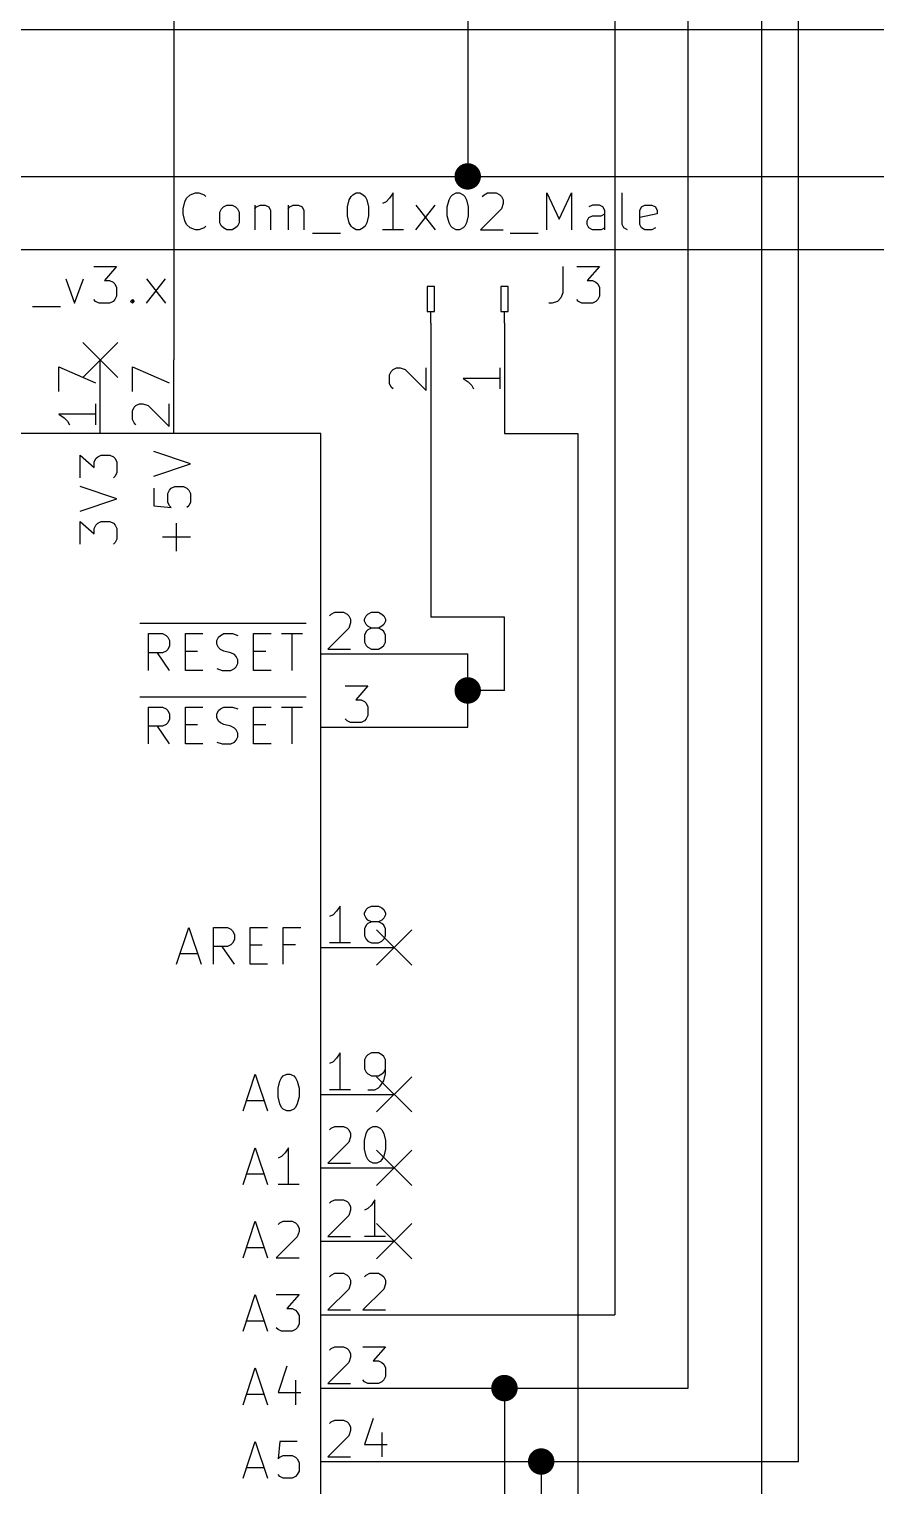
# Model space of a CAD drawing. Extents: x 0.4 to 11.3, y -7.9 to -0.4.
# Drawn here: x 2.903 to 4.055, y -4.033 to -2.049 of the extents above; entities that cross this region are included whole.
import ezdxf

# ---------------------------------------------------------------- set-up
doc = ezdxf.new("R2010")
doc.units = 0
doc.header["$MEASUREMENT"] = 0
for name, color, linetype in [('BLUE2', 5, 'CONTINUOUS'), ('CYAN2', 4, 'CONTINUOUS'), ('GREEN3', 91, 'CONTINUOUS'), ('LYELLOW', 51, 'CONTINUOUS'), ('RED2', 1, 'CONTINUOUS'), ('RED3', 11, 'CONTINUOUS')]:
    doc.layers.add(name, color=color, linetype=linetype)

msp = doc.modelspace()

# ---------------------------------------------------------------- linework, layer by layer
at = {"layer": 'BLUE2', "linetype": 'CONTINUOUS'}
for p, q in [((2.976, -2.476), (3.024, -2.524)), ((3.024, -2.476), (2.976, -2.524)), ((3.376, -3.276), (3.424, -3.324)), ((3.424, -3.276), (3.376, -3.324)), ((3.376, -3.476), (3.424, -3.524)), ((3.424, -3.476), (3.376, -3.524)), ((3.376, -3.576), (3.424, -3.624)), ((3.424, -3.576), (3.376, -3.624)), ((3.376, -3.676), (3.424, -3.724)), ((3.424, -3.676), (3.376, -3.724))]:
    msp.add_line(p, q, dxfattribs=at)
at = {"layer": 'CYAN2', "linetype": 'CONTINUOUS'}
for p, q in [((3.11503, -2.28452), (3.11741, -2.27976)), ((3.11741, -2.27976), (3.12217, -2.275)), ((3.12217, -2.275), (3.12931, -2.27261)), ((3.12931, -2.27261), (3.13407, -2.27261)), ((3.13407, -2.27261), (3.14122, -2.275)), ((3.14122, -2.275), (3.1436, -2.27737)), ((3.33884, -2.28214), (3.34122, -2.27737)), ((3.34122, -2.27737), (3.3436, -2.275)), ((3.3436, -2.275), (3.34836, -2.27261)), ((3.34836, -2.27261), (3.35312, -2.27261)), ((3.35312, -2.27261), (3.35789, -2.275)), ((3.35789, -2.275), (3.36027, -2.27737)), ((3.36027, -2.27737), (3.36265, -2.28214)), ((3.3936, -2.27976), (3.38884, -2.28452)), ((3.39836, -2.27261), (3.3936, -2.27976)), ((3.39836, -2.32261), (3.39836, -2.27261)), ((3.47455, -2.28214), (3.47693, -2.27737)), ((3.47693, -2.27737), (3.47931, -2.275)), ((3.47931, -2.275), (3.48407, -2.27261)), ((3.48407, -2.27261), (3.48884, -2.27261)), ((3.48884, -2.27261), (3.4936, -2.275)), ((3.4936, -2.275), (3.49598, -2.27737)), ((3.49598, -2.27737), (3.49836, -2.28214)), ((3.51979, -2.27737), (3.52217, -2.275)), ((3.52217, -2.275), (3.52693, -2.27261)), ((3.52693, -2.27261), (3.53884, -2.27261)), ((3.53884, -2.27261), (3.5436, -2.275)), ((3.5436, -2.275), (3.54598, -2.27737)), ((3.54598, -2.27737), (3.54836, -2.28214)), ((3.60789, -2.32261), (3.60789, -2.27261)), ((3.60789, -2.27261), (3.62455, -2.30833)), ((3.62455, -2.30833), (3.64122, -2.27261)), ((3.64122, -2.27261), (3.64122, -2.32261)), ((3.71027, -2.31547), (3.71027, -2.27261)), ((3.11265, -2.29404), (3.11503, -2.28452)), ((3.11265, -2.30119), (3.11265, -2.29404)), ((3.16265, -2.2988), (3.16503, -2.29404)), ((3.16265, -2.31309), (3.16265, -2.2988)), ((3.16503, -2.29404), (3.16741, -2.29166)), ((3.16741, -2.29166), (3.17217, -2.28928)), ((3.17217, -2.28928), (3.17931, -2.28928)), ((3.17931, -2.28928), (3.18407, -2.29166)), ((3.18407, -2.29166), (3.18646, -2.29404)), ((3.18646, -2.29404), (3.18884, -2.2988)), ((3.18884, -2.2988), (3.18884, -2.31309)), ((3.21027, -2.28928), (3.21027, -2.32261)), ((3.21027, -2.29404), (3.21265, -2.29166)), ((3.21265, -2.29166), (3.21741, -2.28928)), ((3.21741, -2.28928), (3.22455, -2.28928)), ((3.22455, -2.28928), (3.22931, -2.29166)), ((3.22931, -2.29166), (3.23169, -2.29642)), ((3.23169, -2.29642), (3.23169, -2.32261)), ((3.2555, -2.28928), (3.2555, -2.32261)), ((3.2555, -2.29404), (3.25789, -2.29166)), ((3.25789, -2.29166), (3.26265, -2.28928)), ((3.26265, -2.28928), (3.26979, -2.28928)), ((3.26979, -2.28928), (3.27455, -2.29166)), ((3.27455, -2.29166), (3.27693, -2.29642)), ((3.27693, -2.29642), (3.27693, -2.32261)), ((3.33646, -2.29166), (3.33884, -2.28214)), ((3.33646, -2.30357), (3.33646, -2.29166)), ((3.36265, -2.28214), (3.36503, -2.29166)), ((3.36503, -2.29166), (3.36503, -2.30357)), ((3.38884, -2.28452), (3.38407, -2.2869)), ((3.42931, -2.32261), (3.4555, -2.28928)), ((3.42931, -2.28928), (3.4555, -2.32261)), ((3.47217, -2.29166), (3.47455, -2.28214)), ((3.47217, -2.30357), (3.47217, -2.29166)), ((3.49836, -2.28214), (3.50074, -2.29166)), ((3.50074, -2.29166), (3.50074, -2.30357)), ((3.54598, -2.29404), (3.51741, -2.32261)), ((3.54836, -2.2869), (3.54598, -2.29404)), ((3.54836, -2.28214), (3.54836, -2.2869)), ((3.66979, -2.28928), (3.66503, -2.29166)), ((3.67931, -2.28928), (3.66979, -2.28928)), ((3.68407, -2.29166), (3.67931, -2.28928)), ((3.68646, -2.29642), (3.68407, -2.29166)), ((3.68646, -2.32261), (3.68646, -2.29642)), ((3.73407, -2.29642), (3.73646, -2.29166)), ((3.73407, -2.31547), (3.73407, -2.29642)), ((3.73646, -2.29166), (3.74122, -2.28928)), ((3.74122, -2.28928), (3.75074, -2.28928)), ((3.75074, -2.28928), (3.7555, -2.29166)), ((3.7555, -2.29166), (3.75789, -2.29642)), ((3.75789, -2.29642), (3.75789, -2.30119)), ((3.11503, -2.31071), (3.11265, -2.30119)), ((3.11741, -2.31547), (3.11503, -2.31071)), ((3.12217, -2.32023), (3.11741, -2.31547)), ((3.12931, -2.32261), (3.12217, -2.32023)), ((3.14122, -2.32023), (3.13407, -2.32261)), ((3.1436, -2.31785), (3.14122, -2.32023)), ((3.16503, -2.31785), (3.16265, -2.31309)), ((3.16741, -2.32023), (3.16503, -2.31785)), ((3.17217, -2.32261), (3.16741, -2.32023)), ((3.18407, -2.32023), (3.17931, -2.32261)), ((3.18646, -2.31785), (3.18407, -2.32023)), ((3.18884, -2.31309), (3.18646, -2.31785)), ((3.33884, -2.31309), (3.33646, -2.30357)), ((3.34122, -2.31785), (3.33884, -2.31309)), ((3.3436, -2.32023), (3.34122, -2.31785)), ((3.34836, -2.32261), (3.3436, -2.32023)), ((3.35789, -2.32023), (3.35312, -2.32261)), ((3.36027, -2.31785), (3.35789, -2.32023)), ((3.36265, -2.31309), (3.36027, -2.31785)), ((3.36503, -2.30357), (3.36265, -2.31309)), ((3.47455, -2.31309), (3.47217, -2.30357)), ((3.47693, -2.31785), (3.47455, -2.31309)), ((3.47931, -2.32023), (3.47693, -2.31785)), ((3.48407, -2.32261), (3.47931, -2.32023)), ((3.4936, -2.32023), (3.48884, -2.32261)), ((3.49598, -2.31785), (3.4936, -2.32023)), ((3.49836, -2.31309), (3.49598, -2.31785)), ((3.50074, -2.30357), (3.49836, -2.31309)), ((3.66265, -2.31071), (3.66503, -2.30594)), ((3.66265, -2.31547), (3.66265, -2.31071)), ((3.66503, -2.32023), (3.66265, -2.31547)), ((3.66503, -2.30594), (3.66979, -2.30357)), ((3.66979, -2.32261), (3.66503, -2.32023)), ((3.66979, -2.30357), (3.68169, -2.30357)), ((3.68169, -2.30357), (3.68646, -2.30119)), ((3.68646, -2.32023), (3.68169, -2.32261)), ((3.71265, -2.32023), (3.71027, -2.31547)), ((3.71741, -2.32261), (3.71265, -2.32023)), ((3.75789, -2.30119), (3.73407, -2.30594)), ((3.73646, -2.32023), (3.73407, -2.31547)), ((3.74122, -2.32261), (3.73646, -2.32023)), ((3.7555, -2.32023), (3.75074, -2.32261)), ((3.13407, -2.32261), (3.12931, -2.32261)), ((3.17931, -2.32261), (3.17217, -2.32261)), ((3.28884, -2.32737), (3.32693, -2.32737)), ((3.35312, -2.32261), (3.34836, -2.32261)), ((3.41265, -2.32261), (3.38407, -2.32261)), ((3.48884, -2.32261), (3.48407, -2.32261)), ((3.51741, -2.32261), (3.54836, -2.32261)), ((3.55789, -2.32737), (3.59598, -2.32737)), ((3.68169, -2.32261), (3.66979, -2.32261)), ((3.75074, -2.32261), (3.74122, -2.32261)), ((2.99122, -2.37261), (3.02217, -2.37261)), ((3.02217, -2.37261), (3.0055, -2.39166)), ((3.62931, -2.37261), (3.62931, -2.40833)), ((3.64836, -2.37261), (3.67931, -2.37261)), ((3.67931, -2.37261), (3.66265, -2.39166)), ((2.95313, -2.38928), (2.96503, -2.42261)), ((2.96503, -2.42261), (2.97693, -2.38928)), ((3.0055, -2.39166), (3.01265, -2.39166)), ((3.01265, -2.39166), (3.01741, -2.39404)), ((3.01741, -2.39404), (3.01979, -2.39642)), ((3.01979, -2.39642), (3.02217, -2.40119)), ((3.06265, -2.42261), (3.08884, -2.38928)), ((3.06265, -2.38928), (3.08884, -2.42261)), ((3.66265, -2.39166), (3.66979, -2.39166)), ((3.66979, -2.39166), (3.67455, -2.39404)), ((3.67455, -2.39404), (3.67693, -2.39642)), ((3.67693, -2.39642), (3.67931, -2.40119)), ((2.9936, -2.42023), (2.99122, -2.41785)), ((3.01979, -2.41785), (3.01741, -2.42023)), ((3.02217, -2.41309), (3.01979, -2.41785)), ((3.02217, -2.40119), (3.02217, -2.41309)), ((3.04122, -2.42023), (3.0436, -2.41785)), ((3.0436, -2.41785), (3.04598, -2.42023)), ((3.0436, -2.41785), (3.0436, -2.42261)), ((3.62693, -2.41547), (3.62217, -2.42023)), ((3.62931, -2.40833), (3.62693, -2.41547)), ((3.65074, -2.42023), (3.64836, -2.41785)), ((3.67693, -2.41785), (3.67455, -2.42023)), ((3.67931, -2.41309), (3.67693, -2.41785)), ((3.67931, -2.40119), (3.67931, -2.41309)), ((2.90789, -2.42737), (2.94598, -2.42737)), ((2.99836, -2.42261), (2.9936, -2.42023)), ((3.01265, -2.42261), (2.99836, -2.42261)), ((3.01741, -2.42023), (3.01265, -2.42261)), ((3.0436, -2.42261), (3.04122, -2.42023)), ((3.04598, -2.42023), (3.0436, -2.42261)), ((3.61503, -2.42261), (3.61026, -2.42261)), ((3.62217, -2.42023), (3.61503, -2.42261)), ((3.6555, -2.42261), (3.65074, -2.42023)), ((3.66979, -2.42261), (3.6555, -2.42261)), ((3.67455, -2.42023), (3.66979, -2.42261)), ((2.97262, -2.66047), (2.97262, -2.62952)), ((2.97262, -2.62952), (2.99167, -2.64619)), ((2.99167, -2.63905), (2.99405, -2.63428)), ((2.99405, -2.63428), (2.99643, -2.6319)), ((2.99643, -2.6319), (3.00119, -2.62952)), ((3.00119, -2.62952), (3.01309, -2.62952)), ((3.01309, -2.62952), (3.01785, -2.6319)), ((3.01785, -2.6319), (3.02024, -2.63428)), ((3.02024, -2.63428), (3.02262, -2.63905)), ((3.12262, -2.64143), (3.07262, -2.62476)), ((2.99167, -2.64619), (2.99167, -2.63905)), ((3.02262, -2.65333), (3.02024, -2.65809)), ((3.02262, -2.63905), (3.02262, -2.65333)), ((3.07262, -2.65809), (3.12262, -2.64143)), ((3.02262, -2.68905), (2.97262, -2.67238)), ((3.02024, -2.65809), (3.01785, -2.66047)), ((3.07262, -2.67476), (3.07262, -2.69857)), ((3.09167, -2.6819), (3.09405, -2.67714)), ((3.09405, -2.67714), (3.09643, -2.67476)), ((3.09643, -2.67476), (3.10119, -2.67238)), ((3.10119, -2.67238), (3.11309, -2.67238)), ((3.11309, -2.67238), (3.11785, -2.67476)), ((3.11785, -2.67476), (3.12024, -2.67714)), ((3.12024, -2.67714), (3.12262, -2.6819)), ((2.97262, -2.70571), (3.02262, -2.68905)), ((3.09167, -2.69381), (3.09167, -2.6819)), ((3.09405, -2.69857), (3.09167, -2.69381)), ((3.12262, -2.69381), (3.12024, -2.69857)), ((3.12262, -2.6819), (3.12262, -2.69381)), ((3.07262, -2.69857), (3.09643, -2.70095)), ((3.09643, -2.70095), (3.09405, -2.69857)), ((3.12024, -2.69857), (3.11785, -2.70095)), ((2.97262, -2.75095), (2.97262, -2.72)), ((2.97262, -2.72), (2.99167, -2.73667)), ((2.99167, -2.72952), (2.99405, -2.72476)), ((2.99167, -2.73667), (2.99167, -2.72952)), ((2.99405, -2.72476), (2.99643, -2.72238)), ((2.99643, -2.72238), (3.00119, -2.72)), ((3.00119, -2.72), (3.01309, -2.72)), ((3.01309, -2.72), (3.01785, -2.72238)), ((3.01785, -2.72238), (3.02024, -2.72476)), ((3.02024, -2.72476), (3.02262, -2.72952)), ((3.02262, -2.72952), (3.02262, -2.74381)), ((3.10357, -2.76047), (3.10357, -2.72238)), ((3.02024, -2.74857), (3.01785, -2.75095)), ((3.02262, -2.74381), (3.02024, -2.74857)), ((3.12262, -2.74143), (3.08452, -2.74143)), ((3.05381, -2.8585), (3.10381, -2.8585)), ((3.06571, -2.92262), (3.06571, -2.87262)), ((3.06571, -2.87262), (3.08476, -2.87262)), ((3.08476, -2.87262), (3.08952, -2.875)), ((3.08952, -2.875), (3.0919, -2.87738)), ((3.10381, -2.8585), (3.14905, -2.8585)), ((3.11571, -2.92262), (3.11571, -2.87262)), ((3.11571, -2.87262), (3.13952, -2.87262)), ((3.14905, -2.8585), (3.19667, -2.8585)), ((3.16095, -2.87738), (3.16333, -2.875)), ((3.16333, -2.875), (3.16809, -2.87262)), ((3.16809, -2.87262), (3.18, -2.87262)), ((3.18, -2.87262), (3.18714, -2.875)), ((3.19667, -2.8585), (3.2419, -2.8585)), ((3.20857, -2.92262), (3.20857, -2.87262)), ((3.20857, -2.87262), (3.23238, -2.87262)), ((3.2419, -2.8585), (3.28, -2.8585)), ((3.24667, -2.87262), (3.27524, -2.87262)), ((3.26095, -2.92262), (3.26095, -2.87262)), ((3.0919, -2.89405), (3.08952, -2.89643)), ((3.0919, -2.87738), (3.09428, -2.88214)), ((3.09428, -2.88928), (3.0919, -2.89405)), ((3.09428, -2.88214), (3.09428, -2.88928)), ((3.15857, -2.88214), (3.16095, -2.87738)), ((3.15857, -2.8869), (3.15857, -2.88214)), ((3.16095, -2.89167), (3.15857, -2.8869)), ((3.16333, -2.89405), (3.16095, -2.89167)), ((3.16809, -2.89643), (3.16333, -2.89405)), ((3.08476, -2.89881), (3.06571, -2.89881)), ((3.09428, -2.92262), (3.07762, -2.89881)), ((3.08952, -2.89643), (3.08476, -2.89881)), ((3.11571, -2.89643), (3.13238, -2.89643)), ((3.17762, -2.89881), (3.16809, -2.89643)), ((3.18238, -2.90119), (3.17762, -2.89881)), ((3.18476, -2.90357), (3.18238, -2.90119)), ((3.18714, -2.90833), (3.18476, -2.90357)), ((3.18476, -2.91785), (3.18714, -2.91309)), ((3.18714, -2.91309), (3.18714, -2.90833)), ((3.20857, -2.89643), (3.22524, -2.89643)), ((3.13952, -2.92262), (3.11571, -2.92262)), ((3.15857, -2.92024), (3.16571, -2.92262)), ((3.16571, -2.92262), (3.17762, -2.92262)), ((3.17762, -2.92262), (3.18238, -2.92024)), ((3.18238, -2.92024), (3.18476, -2.91785)), ((3.23238, -2.92262), (3.20857, -2.92262)), ((3.05381, -2.9585), (3.10381, -2.9585)), ((3.06571, -3.02262), (3.06571, -2.97262)), ((3.06571, -2.97262), (3.08476, -2.97262)), ((3.08476, -2.97262), (3.08952, -2.975)), ((3.08952, -2.975), (3.0919, -2.97738)), ((3.10381, -2.9585), (3.14905, -2.9585)), ((3.11571, -3.02262), (3.11571, -2.97262)), ((3.11571, -2.97262), (3.13952, -2.97262)), ((3.14905, -2.9585), (3.19667, -2.9585)), ((3.16095, -2.97738), (3.16333, -2.975)), ((3.16333, -2.975), (3.16809, -2.97262)), ((3.16809, -2.97262), (3.18, -2.97262)), ((3.18, -2.97262), (3.18714, -2.975)), ((3.19667, -2.9585), (3.2419, -2.9585)), ((3.20857, -3.02262), (3.20857, -2.97262)), ((3.20857, -2.97262), (3.23238, -2.97262)), ((3.2419, -2.9585), (3.28, -2.9585)), ((3.24667, -2.97262), (3.27524, -2.97262)), ((3.26095, -3.02262), (3.26095, -2.97262)), ((3.0919, -2.99405), (3.08952, -2.99643)), ((3.0919, -2.97738), (3.09428, -2.98214)), ((3.09428, -2.98928), (3.0919, -2.99405)), ((3.09428, -2.98214), (3.09428, -2.98928)), ((3.15857, -2.98214), (3.16095, -2.97738)), ((3.15857, -2.9869), (3.15857, -2.98214)), ((3.16095, -2.99167), (3.15857, -2.9869)), ((3.16333, -2.99405), (3.16095, -2.99167)), ((3.16809, -2.99643), (3.16333, -2.99405)), ((3.08476, -2.99881), (3.06571, -2.99881)), ((3.09428, -3.02262), (3.07762, -2.99881)), ((3.08952, -2.99643), (3.08476, -2.99881)), ((3.11571, -2.99643), (3.13238, -2.99643)), ((3.17762, -2.99881), (3.16809, -2.99643)), ((3.18238, -3.00119), (3.17762, -2.99881)), ((3.18476, -3.00357), (3.18238, -3.00119)), ((3.18714, -3.00833), (3.18476, -3.00357)), ((3.18476, -3.01785), (3.18714, -3.01309)), ((3.18714, -3.01309), (3.18714, -3.00833)), ((3.20857, -2.99643), (3.22524, -2.99643)), ((3.13952, -3.02262), (3.11571, -3.02262)), ((3.15857, -3.02024), (3.16571, -3.02262)), ((3.16571, -3.02262), (3.17762, -3.02262)), ((3.17762, -3.02262), (3.18238, -3.02024)), ((3.18238, -3.02024), (3.18476, -3.01785)), ((3.23238, -3.02262), (3.20857, -3.02262)), ((3.10381, -3.32262), (3.12047, -3.27262)), ((3.12047, -3.27262), (3.13714, -3.32262)), ((3.15381, -3.32262), (3.15381, -3.27262)), ((3.15381, -3.27262), (3.17285, -3.27262)), ((3.17285, -3.27262), (3.17762, -3.275)), ((3.20381, -3.32262), (3.20381, -3.27262)), ((3.20381, -3.27262), (3.22762, -3.27262)), ((3.24905, -3.32262), (3.24905, -3.27262)), ((3.24905, -3.27262), (3.27285, -3.27262)), ((3.17762, -3.275), (3.18, -3.27738)), ((3.18, -3.27738), (3.18238, -3.28214)), ((3.18238, -3.28928), (3.18, -3.29405)), ((3.18238, -3.28214), (3.18238, -3.28928)), ((3.10857, -3.30833), (3.13238, -3.30833)), ((3.17285, -3.29881), (3.15381, -3.29881)), ((3.18238, -3.32262), (3.16571, -3.29881)), ((3.17762, -3.29643), (3.17285, -3.29881)), ((3.18, -3.29405), (3.17762, -3.29643)), ((3.20381, -3.29643), (3.22047, -3.29643)), ((3.26571, -3.29643), (3.24905, -3.29643)), ((3.22762, -3.32262), (3.20381, -3.32262)), ((3.19428, -3.52262), (3.21095, -3.47262)), ((3.21095, -3.47262), (3.22762, -3.52262)), ((3.2419, -3.49167), (3.24428, -3.48214)), ((3.24428, -3.48214), (3.24667, -3.47738)), ((3.24667, -3.47738), (3.24905, -3.475)), ((3.24905, -3.475), (3.25381, -3.47262)), ((3.25381, -3.47262), (3.25857, -3.47262)), ((3.25857, -3.47262), (3.26333, -3.475)), ((3.26333, -3.475), (3.26571, -3.47738)), ((3.26571, -3.47738), (3.26809, -3.48214)), ((3.26809, -3.48214), (3.27047, -3.49167)), ((3.19905, -3.50833), (3.22285, -3.50833)), ((3.2419, -3.50357), (3.2419, -3.49167)), ((3.24428, -3.51309), (3.2419, -3.50357)), ((3.27047, -3.50357), (3.26809, -3.51309)), ((3.27047, -3.49167), (3.27047, -3.50357)), ((3.24667, -3.51785), (3.24428, -3.51309)), ((3.24905, -3.52024), (3.24667, -3.51785)), ((3.25381, -3.52262), (3.24905, -3.52024)), ((3.25857, -3.52262), (3.25381, -3.52262)), ((3.26333, -3.52024), (3.25857, -3.52262)), ((3.26571, -3.51785), (3.26333, -3.52024)), ((3.26809, -3.51309), (3.26571, -3.51785)), ((3.19428, -3.62262), (3.21095, -3.57262)), ((3.21095, -3.57262), (3.22762, -3.62262)), ((3.24667, -3.58452), (3.2419, -3.5869)), ((3.25143, -3.57976), (3.24667, -3.58452)), ((3.25619, -3.57262), (3.25143, -3.57976)), ((3.25619, -3.62262), (3.25619, -3.57262)), ((3.19905, -3.60833), (3.22285, -3.60833)), ((3.27047, -3.62262), (3.2419, -3.62262)), ((3.19428, -3.72262), (3.21095, -3.67262)), ((3.21095, -3.67262), (3.22762, -3.72262)), ((3.2419, -3.67738), (3.24428, -3.675)), ((3.24428, -3.675), (3.24905, -3.67262)), ((3.24905, -3.67262), (3.26095, -3.67262)), ((3.26095, -3.67262), (3.26571, -3.675)), ((3.26571, -3.675), (3.26809, -3.67738)), ((3.26809, -3.67738), (3.27047, -3.68214)), ((3.27047, -3.6869), (3.26809, -3.69405)), ((3.27047, -3.68214), (3.27047, -3.6869)), ((3.19905, -3.70833), (3.22285, -3.70833)), ((3.26809, -3.69405), (3.23952, -3.72262)), ((3.23952, -3.72262), (3.27047, -3.72262)), ((3.19428, -3.82262), (3.21095, -3.77262)), ((3.21095, -3.77262), (3.22762, -3.82262)), ((3.23952, -3.77262), (3.27047, -3.77262)), ((3.27047, -3.77262), (3.25381, -3.79167)), ((3.19905, -3.80833), (3.22285, -3.80833)), ((3.25381, -3.79167), (3.26095, -3.79167)), ((3.26095, -3.79167), (3.26571, -3.79405)), ((3.26571, -3.79405), (3.26809, -3.79643)), ((3.26809, -3.79643), (3.27047, -3.80119)), ((3.27047, -3.80119), (3.27047, -3.81309)), ((3.2419, -3.82024), (3.23952, -3.81785)), ((3.24667, -3.82262), (3.2419, -3.82024)), ((3.26095, -3.82262), (3.24667, -3.82262)), ((3.26571, -3.82024), (3.26095, -3.82262)), ((3.26809, -3.81785), (3.26571, -3.82024)), ((3.27047, -3.81309), (3.26809, -3.81785)), ((3.19428, -3.92262), (3.21095, -3.87262)), ((3.21095, -3.87262), (3.22762, -3.92262)), ((3.25381, -3.87024), (3.2419, -3.90595)), ((3.2419, -3.90595), (3.27285, -3.90595)), ((3.26571, -3.88928), (3.26571, -3.92262)), ((3.19905, -3.90833), (3.22285, -3.90833)), ((3.19428, -4.02262), (3.21095, -3.97262)), ((3.21095, -3.97262), (3.22762, -4.02262)), ((3.24428, -3.97262), (3.2419, -3.99643)), ((3.26809, -3.97262), (3.24428, -3.97262)), ((3.2419, -3.99643), (3.24428, -3.99405)), ((3.24428, -3.99405), (3.24905, -3.99167)), ((3.24905, -3.99167), (3.26095, -3.99167)), ((3.26095, -3.99167), (3.26571, -3.99405)), ((3.26571, -3.99405), (3.26809, -3.99643)), ((3.26809, -3.99643), (3.27047, -4.00119)), ((3.27047, -4.00119), (3.27047, -4.01309)), ((3.19905, -4.00833), (3.22285, -4.00833)), ((3.24428, -4.02024), (3.2419, -4.01785)), ((3.24905, -4.02262), (3.24428, -4.02024)), ((3.26095, -4.02262), (3.24905, -4.02262)), ((3.26571, -4.02024), (3.26095, -4.02262)), ((3.26809, -4.01785), (3.26571, -4.02024)), ((3.27047, -4.01309), (3.26809, -4.01785))]:
    msp.add_line(p, q, dxfattribs=at)
at = {"layer": 'GREEN3', "linetype": 'CONTINUOUS'}
for p, q in [((3.5, -0.65), (3.5, -2.25)), ((3.7, -1.7), (3.7, -3.8)), ((3.1, -1.75), (3.1, -2.5)), ((3.9, -1.75), (3.9, -4.7)), ((3.95, -4), (3.95, -1.8)), ((3.8, -3.9), (3.8, -1.9)), ((2.3, -2.05), (4.5, -2.05)), ((2.2, -2.25), (3.5, -2.25)), ((3.5, -2.25), (4.2, -2.25)), ((4.1, -2.35), (2.1, -2.35)), ((3.45, -2.6), (3.45, -2.85)), ((3.55, -2.6), (3.65, -2.6)), ((3.65, -2.6), (3.65, -4.15)), ((3.55, -2.85), (3.45, -2.85)), ((3.55, -2.95), (3.55, -2.85)), ((3.4, -2.9), (3.5, -2.9)), ((3.5, -2.95), (3.5, -2.9)), ((3.55, -2.95), (3.5, -2.95)), ((3.5, -3), (3.5, -2.95)), ((3.4, -3), (3.5, -3)), ((3.4, -3.8), (3.7, -3.8)), ((3.4, -3.9), (3.55, -3.9)), ((3.55, -3.9), (3.55, -4.5)), ((3.55, -3.9), (3.8, -3.9)), ((3.4, -4), (3.6, -4)), ((3.6, -4), (3.6, -4.6)), ((3.6, -4), (3.95, -4))]:
    msp.add_line(p, q, dxfattribs=at)
at = {"layer": 'GREEN3', "const_width": 0.018}
for points in [[(3.491, -2.25, 1), (3.509, -2.25, 1)], [(3.491, -2.95, 1), (3.509, -2.95, 1)], [(3.541, -3.9, 1), (3.559, -3.9, 1)], [(3.591, -4, 1), (3.609, -4, 1)]]:
    msp.add_lwpolyline(points, format="xyb", close=True, dxfattribs=at)
at = {"layer": 'LYELLOW', "linetype": 'CONTINUOUS'}
for p, q in [((3.3, -2.6), (2.5, -2.6)), ((3.3, -4.4), (3.3, -2.6))]:
    msp.add_line(p, q, dxfattribs=at)
at = {"layer": 'RED2', "linetype": 'CONTINUOUS'}
for p, q in [((3.455, -2.4), (3.445, -2.4)), ((3.445, -2.4), (3.445, -2.434)), ((3.455, -2.434), (3.455, -2.4)), ((3.555, -2.4), (3.545, -2.4)), ((3.545, -2.4), (3.545, -2.434)), ((3.555, -2.434), (3.555, -2.4)), ((3.445, -2.434), (3.455, -2.434)), ((3.45, -2.45), (3.45, -2.434)), ((3.545, -2.434), (3.555, -2.434)), ((3.55, -2.45), (3.55, -2.434)), ((3.45, -2.45), (3.45, -2.6)), ((3.55, -2.45), (3.55, -2.6)), ((3, -2.6), (3, -2.5)), ((3.1, -2.6), (3.1, -2.5)), ((3.3, -2.6), (2.5, -2.6)), ((3.3, -2.6), (2.5, -2.6)), ((3.3, -4.4), (3.3, -2.6)), ((3.3, -4.4), (3.3, -2.6)), ((3.3, -2.9), (3.4, -2.9)), ((3.3, -3), (3.4, -3)), ((3.3, -3.3), (3.4, -3.3)), ((3.3, -3.5), (3.4, -3.5)), ((3.3, -3.6), (3.4, -3.6)), ((3.3, -3.7), (3.4, -3.7)), ((3.3, -3.8), (3.4, -3.8)), ((3.3, -3.9), (3.4, -3.9)), ((3.3, -4), (3.4, -4))]:
    msp.add_line(p, q, dxfattribs=at)
at = {"layer": 'RED3', "linetype": 'CONTINUOUS'}
for p, q in [((2.94362, -2.54285), (2.94362, -2.50952)), ((2.94362, -2.50952), (2.99362, -2.53095)), ((3.04362, -2.54285), (3.04362, -2.50952)), ((3.04362, -2.50952), (3.09362, -2.53095)), ((3.39362, -2.52024), (3.396, -2.51547)), ((3.396, -2.51547), (3.39838, -2.51309)), ((3.39838, -2.51309), (3.40314, -2.51071)), ((3.40314, -2.51071), (3.4079, -2.51071)), ((3.4079, -2.51071), (3.41505, -2.51309)), ((3.41505, -2.51309), (3.44362, -2.54167)), ((3.44362, -2.54167), (3.44362, -2.51071)), ((3.54362, -2.51071), (3.54362, -2.53928)), ((3.39362, -2.53214), (3.39362, -2.52024)), ((3.396, -2.5369), (3.39362, -2.53214)), ((3.39838, -2.53928), (3.396, -2.5369)), ((3.54362, -2.525), (3.49362, -2.525)), ((3.49362, -2.525), (3.50076, -2.52976)), ((3.50076, -2.52976), (3.50552, -2.53452)), ((3.50552, -2.53452), (3.5079, -2.53928)), ((2.99362, -2.57381), (2.94362, -2.57381)), ((2.94362, -2.57381), (2.95076, -2.57857)), ((2.95076, -2.57857), (2.95552, -2.58333)), ((2.99362, -2.55952), (2.99362, -2.58809)), ((3.04362, -2.56905), (3.046, -2.56428)), ((3.04362, -2.58095), (3.04362, -2.56905)), ((3.046, -2.56428), (3.04838, -2.5619)), ((3.04838, -2.5619), (3.05314, -2.55952)), ((3.05314, -2.55952), (3.0579, -2.55952)), ((3.0579, -2.55952), (3.06505, -2.5619)), ((3.06505, -2.5619), (3.09362, -2.59047)), ((3.09362, -2.59047), (3.09362, -2.55952)), ((2.95552, -2.58333), (2.9579, -2.58809)), ((3.046, -2.58571), (3.04362, -2.58095)), ((3.04838, -2.58809), (3.046, -2.58571)), ((3.3119, -2.84838), (3.31428, -2.846)), ((3.31428, -2.846), (3.31905, -2.84362)), ((3.31905, -2.84362), (3.33095, -2.84362)), ((3.33095, -2.84362), (3.33571, -2.846)), ((3.33571, -2.846), (3.33809, -2.84838)), ((3.33809, -2.84838), (3.34047, -2.85314)), ((3.34047, -2.85314), (3.34047, -2.8579)), ((3.35952, -2.85314), (3.3619, -2.84838)), ((3.35952, -2.85552), (3.35952, -2.85314)), ((3.3619, -2.86028), (3.35952, -2.85552)), ((3.3619, -2.84838), (3.36428, -2.846)), ((3.36428, -2.846), (3.36905, -2.84362)), ((3.36905, -2.84362), (3.37857, -2.84362)), ((3.37857, -2.84362), (3.38333, -2.846)), ((3.38333, -2.846), (3.38571, -2.84838)), ((3.38571, -2.84838), (3.38809, -2.85314)), ((3.38809, -2.85552), (3.38571, -2.86028)), ((3.38809, -2.85314), (3.38809, -2.85552)), ((3.33809, -2.86505), (3.30952, -2.89362)), ((3.34047, -2.8579), (3.33809, -2.86505)), ((3.3619, -2.86981), (3.35952, -2.87457)), ((3.35952, -2.87457), (3.35952, -2.88409)), ((3.36428, -2.86267), (3.3619, -2.86028)), ((3.36428, -2.86743), (3.3619, -2.86981)), ((3.36905, -2.86505), (3.36428, -2.86267)), ((3.36905, -2.86505), (3.36428, -2.86743)), ((3.37857, -2.86505), (3.36905, -2.86505)), ((3.38333, -2.86267), (3.37857, -2.86505)), ((3.38333, -2.86743), (3.37857, -2.86505)), ((3.38571, -2.86028), (3.38333, -2.86267)), ((3.38571, -2.86981), (3.38333, -2.86743)), ((3.38809, -2.87457), (3.38571, -2.86981)), ((3.38809, -2.88409), (3.38809, -2.87457)), ((3.30952, -2.89362), (3.34047, -2.89362)), ((3.35952, -2.88409), (3.3619, -2.88885)), ((3.3619, -2.88885), (3.36428, -2.89124)), ((3.36428, -2.89124), (3.36905, -2.89362)), ((3.36905, -2.89362), (3.37857, -2.89362)), ((3.37857, -2.89362), (3.38333, -2.89124)), ((3.38333, -2.89124), (3.38571, -2.88885)), ((3.38571, -2.88885), (3.38809, -2.88409)), ((3.33333, -2.94362), (3.36428, -2.94362)), ((3.36428, -2.94362), (3.34762, -2.96267)), ((3.34762, -2.96267), (3.35476, -2.96267)), ((3.35476, -2.96267), (3.35952, -2.96505)), ((3.35952, -2.96505), (3.3619, -2.96743)), ((3.3619, -2.96743), (3.36428, -2.97219)), ((3.36428, -2.97219), (3.36428, -2.98409)), ((3.33571, -2.99124), (3.33333, -2.98885)), ((3.34047, -2.99362), (3.33571, -2.99124)), ((3.35476, -2.99362), (3.34047, -2.99362)), ((3.35952, -2.99124), (3.35476, -2.99362)), ((3.3619, -2.98885), (3.35952, -2.99124)), ((3.36428, -2.98409), (3.3619, -2.98885)), ((3.32143, -3.25076), (3.31667, -3.25552)), ((3.32619, -3.24362), (3.32143, -3.25076)), ((3.32619, -3.29362), (3.32619, -3.24362)), ((3.35952, -3.25314), (3.3619, -3.24838)), ((3.35952, -3.25552), (3.35952, -3.25314)), ((3.3619, -3.24838), (3.36428, -3.246)), ((3.36428, -3.246), (3.36905, -3.24362)), ((3.36905, -3.24362), (3.37857, -3.24362)), ((3.37857, -3.24362), (3.38333, -3.246)), ((3.38333, -3.246), (3.38571, -3.24838)), ((3.38571, -3.24838), (3.38809, -3.25314)), ((3.38809, -3.25314), (3.38809, -3.25552)), ((3.31667, -3.25552), (3.3119, -3.2579)), ((3.3619, -3.26028), (3.35952, -3.25552)), ((3.3619, -3.26981), (3.35952, -3.27457)), ((3.36428, -3.26267), (3.3619, -3.26028)), ((3.36428, -3.26743), (3.3619, -3.26981)), ((3.36905, -3.26505), (3.36428, -3.26267)), ((3.36905, -3.26505), (3.36428, -3.26743)), ((3.37857, -3.26505), (3.36905, -3.26505)), ((3.38333, -3.26267), (3.37857, -3.26505)), ((3.38333, -3.26743), (3.37857, -3.26505)), ((3.38571, -3.26028), (3.38333, -3.26267)), ((3.38571, -3.26981), (3.38333, -3.26743)), ((3.38809, -3.25552), (3.38571, -3.26028)), ((3.38809, -3.27457), (3.38571, -3.26981)), ((3.35952, -3.27457), (3.35952, -3.28409)), ((3.35952, -3.28409), (3.3619, -3.28885)), ((3.3619, -3.28885), (3.36428, -3.29124)), ((3.36428, -3.29124), (3.36905, -3.29362)), ((3.37857, -3.29362), (3.38333, -3.29124)), ((3.38333, -3.29124), (3.38571, -3.28885)), ((3.38571, -3.28885), (3.38809, -3.28409)), ((3.38809, -3.28409), (3.38809, -3.27457)), ((3.34047, -3.29362), (3.3119, -3.29362)), ((3.36905, -3.29362), (3.37857, -3.29362)), ((3.32143, -3.45076), (3.31667, -3.45552)), ((3.32619, -3.44362), (3.32143, -3.45076)), ((3.32619, -3.49362), (3.32619, -3.44362)), ((3.3619, -3.44838), (3.35952, -3.45314)), ((3.36428, -3.446), (3.3619, -3.44838)), ((3.36905, -3.44362), (3.36428, -3.446)), ((3.37857, -3.44362), (3.36905, -3.44362)), ((3.38333, -3.446), (3.37857, -3.44362)), ((3.38571, -3.44838), (3.38333, -3.446)), ((3.38809, -3.45314), (3.38571, -3.44838)), ((3.31667, -3.45552), (3.3119, -3.4579)), ((3.35952, -3.45314), (3.35952, -3.46505)), ((3.35952, -3.46505), (3.3619, -3.46981)), ((3.3619, -3.46981), (3.36428, -3.47219)), ((3.38333, -3.47219), (3.38571, -3.46981)), ((3.38571, -3.46981), (3.38809, -3.46505)), ((3.38809, -3.47219), (3.38809, -3.45314)), ((3.36428, -3.47219), (3.36905, -3.47457)), ((3.36905, -3.47457), (3.37857, -3.47457)), ((3.37857, -3.47457), (3.38333, -3.47219)), ((3.37857, -3.49124), (3.38095, -3.48885)), ((3.38095, -3.48885), (3.38571, -3.48171)), ((3.38571, -3.48171), (3.38809, -3.47219)), ((3.34047, -3.49362), (3.3119, -3.49362)), ((3.36428, -3.49362), (3.37381, -3.49362)), ((3.37381, -3.49362), (3.37857, -3.49124)), ((3.3119, -3.54838), (3.31428, -3.546)), ((3.31428, -3.546), (3.31905, -3.54362)), ((3.31905, -3.54362), (3.33095, -3.54362)), ((3.33095, -3.54362), (3.33571, -3.546)), ((3.33571, -3.546), (3.33809, -3.54838)), ((3.33809, -3.54838), (3.34047, -3.55314)), ((3.3619, -3.55314), (3.36428, -3.54838)), ((3.36428, -3.54838), (3.36667, -3.546)), ((3.36667, -3.546), (3.37143, -3.54362)), ((3.37143, -3.54362), (3.37619, -3.54362)), ((3.37619, -3.54362), (3.38095, -3.546)), ((3.38095, -3.546), (3.38333, -3.54838)), ((3.38333, -3.54838), (3.38571, -3.55314)), ((3.33809, -3.56505), (3.30952, -3.59362)), ((3.34047, -3.5579), (3.33809, -3.56505)), ((3.34047, -3.55314), (3.34047, -3.5579)), ((3.35952, -3.56267), (3.3619, -3.55314)), ((3.35952, -3.57457), (3.35952, -3.56267)), ((3.38571, -3.55314), (3.38809, -3.56267)), ((3.38809, -3.56267), (3.38809, -3.57457)), ((3.3619, -3.58409), (3.35952, -3.57457)), ((3.36428, -3.58885), (3.3619, -3.58409)), ((3.36667, -3.59124), (3.36428, -3.58885)), ((3.38333, -3.58885), (3.38095, -3.59124)), ((3.38571, -3.58409), (3.38333, -3.58885)), ((3.38809, -3.57457), (3.38571, -3.58409)), ((3.30952, -3.59362), (3.34047, -3.59362)), ((3.37143, -3.59362), (3.36667, -3.59124)), ((3.37619, -3.59362), (3.37143, -3.59362)), ((3.38095, -3.59124), (3.37619, -3.59362)), ((3.3119, -3.64838), (3.31428, -3.646)), ((3.31428, -3.646), (3.31905, -3.64362)), ((3.31905, -3.64362), (3.33095, -3.64362)), ((3.33095, -3.64362), (3.33571, -3.646)), ((3.33571, -3.646), (3.33809, -3.64838)), ((3.33809, -3.64838), (3.34047, -3.65314)), ((3.37381, -3.64362), (3.36905, -3.65076)), ((3.37381, -3.69362), (3.37381, -3.64362)), ((3.33809, -3.66505), (3.30952, -3.69362)), ((3.34047, -3.6579), (3.33809, -3.66505)), ((3.34047, -3.65314), (3.34047, -3.6579)), ((3.36428, -3.65552), (3.35952, -3.6579)), ((3.36905, -3.65076), (3.36428, -3.65552)), ((3.30952, -3.69362), (3.34047, -3.69362)), ((3.38809, -3.69362), (3.35952, -3.69362)), ((3.3119, -3.74838), (3.31428, -3.746)), ((3.31428, -3.746), (3.31905, -3.74362)), ((3.31905, -3.74362), (3.33095, -3.74362)), ((3.33095, -3.74362), (3.33571, -3.746)), ((3.33571, -3.746), (3.33809, -3.74838)), ((3.33809, -3.74838), (3.34047, -3.75314)), ((3.35952, -3.74838), (3.3619, -3.746)), ((3.3619, -3.746), (3.36667, -3.74362)), ((3.36667, -3.74362), (3.37857, -3.74362)), ((3.37857, -3.74362), (3.38333, -3.746)), ((3.38333, -3.746), (3.38571, -3.74838)), ((3.38571, -3.74838), (3.38809, -3.75314)), ((3.33809, -3.76505), (3.30952, -3.79362)), ((3.34047, -3.7579), (3.33809, -3.76505)), ((3.34047, -3.75314), (3.34047, -3.7579)), ((3.38571, -3.76505), (3.35714, -3.79362)), ((3.38809, -3.7579), (3.38571, -3.76505)), ((3.38809, -3.75314), (3.38809, -3.7579)), ((3.30952, -3.79362), (3.34047, -3.79362)), ((3.35714, -3.79362), (3.38809, -3.79362)), ((3.3119, -3.84838), (3.31428, -3.846)), ((3.31428, -3.846), (3.31905, -3.84362)), ((3.31905, -3.84362), (3.33095, -3.84362)), ((3.33095, -3.84362), (3.33571, -3.846)), ((3.33571, -3.846), (3.33809, -3.84838)), ((3.35714, -3.84362), (3.38809, -3.84362)), ((3.38809, -3.84362), (3.37143, -3.86267)), ((3.33809, -3.86505), (3.30952, -3.89362)), ((3.33809, -3.84838), (3.34047, -3.85314)), ((3.34047, -3.8579), (3.33809, -3.86505)), ((3.34047, -3.85314), (3.34047, -3.8579)), ((3.37143, -3.86267), (3.37857, -3.86267)), ((3.37857, -3.86267), (3.38333, -3.86505)), ((3.38333, -3.86505), (3.38571, -3.86743)), ((3.38571, -3.86743), (3.38809, -3.87219)), ((3.38809, -3.88409), (3.38571, -3.88885)), ((3.38809, -3.87219), (3.38809, -3.88409)), ((3.30952, -3.89362), (3.34047, -3.89362)), ((3.35952, -3.89124), (3.35714, -3.88885)), ((3.36428, -3.89362), (3.35952, -3.89124)), ((3.37857, -3.89362), (3.36428, -3.89362)), ((3.38333, -3.89124), (3.37857, -3.89362)), ((3.38571, -3.88885), (3.38333, -3.89124)), ((3.3119, -3.94838), (3.31428, -3.946)), ((3.31428, -3.946), (3.31905, -3.94362)), ((3.31905, -3.94362), (3.33095, -3.94362)), ((3.33095, -3.94362), (3.33571, -3.946)), ((3.33571, -3.946), (3.33809, -3.94838)), ((3.37143, -3.94124), (3.35952, -3.97695)), ((3.33809, -3.96505), (3.30952, -3.99362)), ((3.33809, -3.94838), (3.34047, -3.95314)), ((3.34047, -3.9579), (3.33809, -3.96505)), ((3.34047, -3.95314), (3.34047, -3.9579)), ((3.38333, -3.96028), (3.38333, -3.99362)), ((3.35952, -3.97695), (3.39047, -3.97695)), ((3.30952, -3.99362), (3.34047, -3.99362))]:
    msp.add_line(p, q, dxfattribs=at)

doc.saveas('drawing.dxf')
